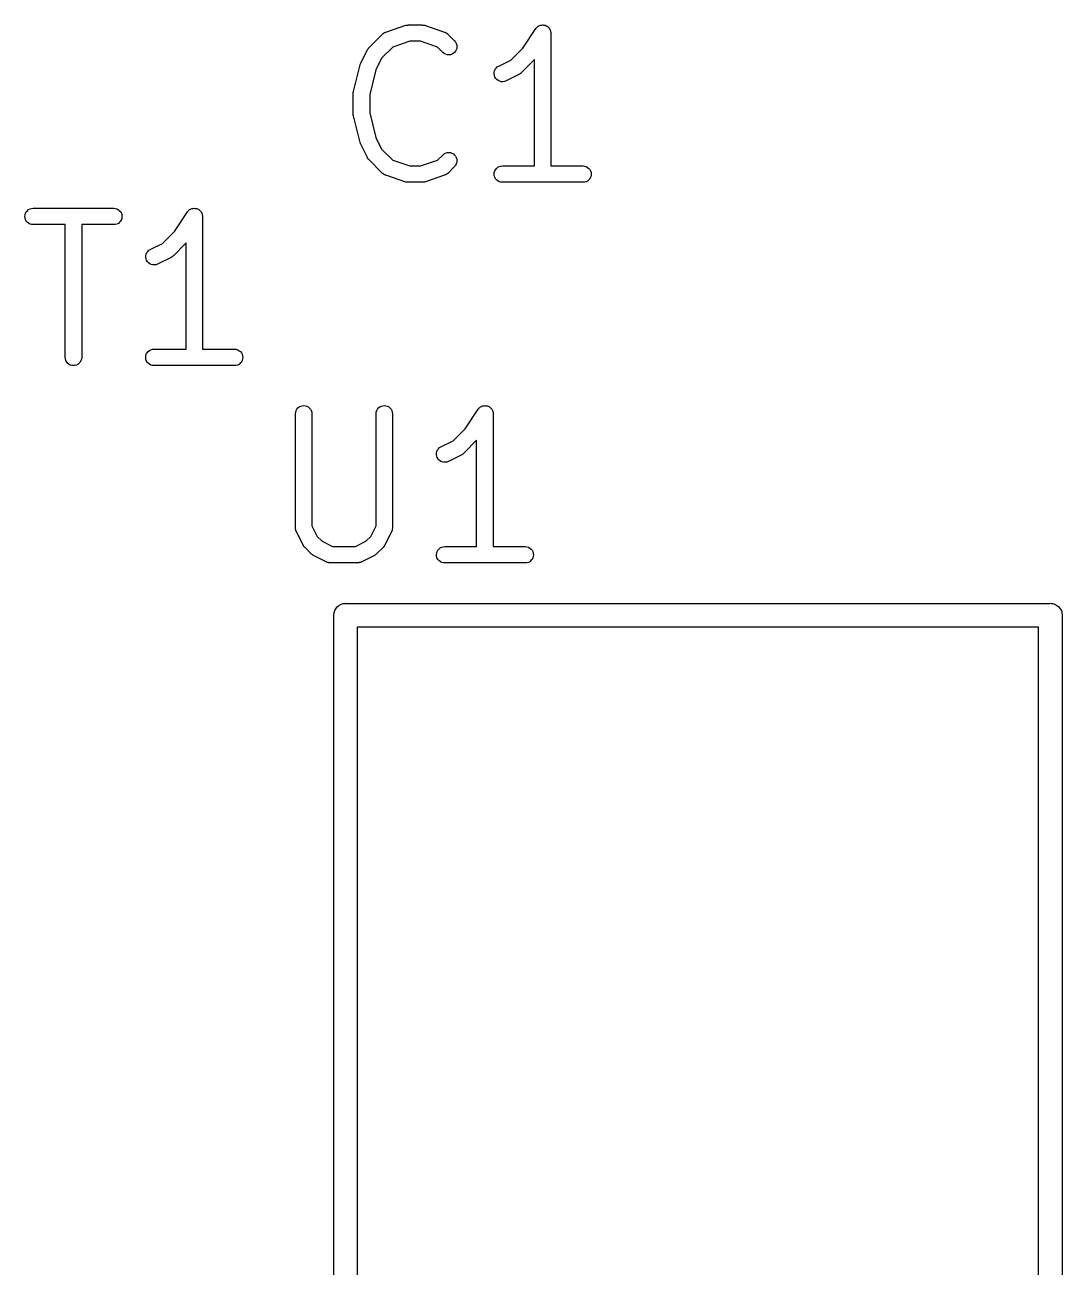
# Model space of a CAD drawing. Extents: x 122.2 to 176.2, y -122.3 to -87.7.
# Drawn here: x 159.21 to 163.62, y -109.7 to -104.42 of the extents above; entities that cross this region are included whole.
import ezdxf

# ---------------------------------------------------------------- set-up
doc = ezdxf.new("R2010")
doc.units = 0
doc.layers.add('BLACK', color=7, linetype='CONTINUOUS')

msp = doc.modelspace()

# ---------------------------------------------------------------- linework, layer by layer
at = {"layer": 'BLACK', "linetype": 'CONTINUOUS'}
for p, q in [((160.742, -104.447), (160.828, -104.418)), ((160.828, -104.418), (160.828, -104.418)), ((160.828, -104.418), (160.83, -104.418)), ((160.83, -104.418), (160.832, -104.417)), ((160.832, -104.417), (160.833, -104.417)), ((160.833, -104.417), (160.835, -104.417)), ((160.835, -104.417), (160.837, -104.417)), ((160.837, -104.417), (160.839, -104.416)), ((160.839, -104.416), (160.896, -104.416)), ((160.896, -104.416), (160.898, -104.417)), ((160.896, -104.416), (160.896, -104.416)), ((160.898, -104.417), (160.9, -104.417)), ((160.9, -104.417), (160.902, -104.417)), ((160.902, -104.417), (160.903, -104.417)), ((160.903, -104.417), (160.905, -104.418)), ((160.905, -104.418), (160.907, -104.418)), ((160.907, -104.418), (160.992, -104.447)), ((161.383, -104.429), (161.386, -104.426)), ((161.386, -104.426), (161.388, -104.424)), ((161.386, -104.426), (161.386, -104.426)), ((161.386, -104.426), (161.386, -104.426)), ((161.388, -104.424), (161.391, -104.422)), ((161.391, -104.422), (161.394, -104.42)), ((161.391, -104.422), (161.391, -104.422)), ((161.391, -104.422), (161.391, -104.422)), ((161.394, -104.42), (161.397, -104.419)), ((161.397, -104.419), (161.401, -104.418)), ((161.397, -104.419), (161.397, -104.419)), ((161.397, -104.419), (161.397, -104.419)), ((161.401, -104.418), (161.403, -104.417)), ((161.403, -104.417), (161.403, -104.417)), ((161.403, -104.417), (161.403, -104.417)), ((161.403, -104.417), (161.407, -104.417)), ((161.407, -104.417), (161.41, -104.416)), ((161.41, -104.416), (161.41, -104.416)), ((161.41, -104.416), (161.41, -104.416)), ((161.41, -104.416), (161.414, -104.417)), ((161.414, -104.417), (161.417, -104.417)), ((161.417, -104.417), (161.417, -104.417)), ((161.417, -104.417), (161.417, -104.417)), ((161.417, -104.417), (161.421, -104.418)), ((161.421, -104.418), (161.424, -104.419)), ((161.424, -104.419), (161.424, -104.419)), ((161.424, -104.419), (161.424, -104.419)), ((161.424, -104.419), (161.427, -104.421)), ((161.427, -104.421), (161.43, -104.422)), ((161.43, -104.422), (161.43, -104.422)), ((161.43, -104.422), (161.43, -104.422)), ((161.43, -104.422), (161.432, -104.425)), ((161.432, -104.425), (161.435, -104.427)), ((161.435, -104.427), (161.435, -104.427)), ((161.435, -104.427), (161.435, -104.427)), ((161.435, -104.427), (161.437, -104.429)), ((160.671, -104.512), (160.728, -104.455)), ((160.728, -104.455), (160.729, -104.454)), ((160.728, -104.455), (160.728, -104.455)), ((160.729, -104.454), (160.73, -104.454)), ((160.73, -104.454), (160.732, -104.452)), ((160.732, -104.452), (160.734, -104.451)), ((160.734, -104.451), (160.735, -104.45)), ((160.735, -104.45), (160.736, -104.45)), ((160.736, -104.45), (160.738, -104.449)), ((160.738, -104.449), (160.74, -104.448)), ((160.74, -104.448), (160.741, -104.447)), ((160.741, -104.447), (160.742, -104.447)), ((160.992, -104.447), (160.993, -104.447)), ((160.993, -104.447), (160.994, -104.447)), ((160.994, -104.447), (160.995, -104.448)), ((160.995, -104.448), (160.997, -104.449)), ((160.997, -104.449), (160.999, -104.45)), ((160.999, -104.45), (161, -104.45)), ((161, -104.45), (161.001, -104.451)), ((161.001, -104.451), (161.003, -104.452)), ((161.003, -104.452), (161.005, -104.454)), ((161.005, -104.454), (161.005, -104.455)), ((161.005, -104.455), (161.006, -104.455)), ((161.006, -104.455), (161.035, -104.484)), ((161.326, -104.515), (161.381, -104.432)), ((161.381, -104.432), (161.383, -104.429)), ((161.381, -104.432), (161.381, -104.432)), ((161.437, -104.429), (161.439, -104.432)), ((161.439, -104.432), (161.439, -104.432)), ((161.439, -104.432), (161.439, -104.432)), ((161.439, -104.432), (161.441, -104.435)), ((161.441, -104.435), (161.442, -104.438)), ((161.442, -104.438), (161.442, -104.438)), ((161.442, -104.438), (161.442, -104.438)), ((161.442, -104.438), (161.443, -104.442)), ((161.443, -104.442), (161.444, -104.445)), ((161.444, -104.445), (161.444, -104.445)), ((161.444, -104.445), (161.444, -104.445)), ((161.444, -104.445), (161.445, -104.448)), ((161.445, -104.448), (161.445, -104.451)), ((161.445, -104.451), (161.445, -105.016)), ((160.636, -104.579), (160.664, -104.521)), ((160.664, -104.521), (160.665, -104.521)), ((160.665, -104.521), (160.666, -104.519)), ((160.666, -104.519), (160.667, -104.518)), ((160.667, -104.518), (160.668, -104.517)), ((160.668, -104.515), (160.67, -104.514)), ((160.668, -104.517), (160.668, -104.515)), ((160.67, -104.514), (160.671, -104.512)), ((160.772, -104.511), (160.724, -104.558)), ((160.844, -104.486), (160.772, -104.511)), ((160.89, -104.486), (160.844, -104.486)), ((160.963, -104.511), (160.89, -104.486)), ((160.985, -104.533), (160.963, -104.511)), ((160.991, -104.538), (160.985, -104.533)), ((161.035, -104.533), (161.029, -104.538)), ((161.035, -104.484), (161.035, -104.484)), ((161.035, -104.484), (161.039, -104.49)), ((161.039, -104.528), (161.035, -104.533)), ((161.039, -104.49), (161.042, -104.496)), ((161.042, -104.522), (161.039, -104.528)), ((161.042, -104.496), (161.044, -104.502)), ((161.044, -104.516), (161.042, -104.522)), ((161.044, -104.502), (161.045, -104.509)), ((161.045, -104.509), (161.044, -104.516)), ((161.275, -104.566), (161.326, -104.515)), ((160.605, -104.7), (160.633, -104.586)), ((160.633, -104.585), (160.635, -104.582)), ((160.633, -104.586), (160.633, -104.585)), ((160.633, -104.585), (160.633, -104.585)), ((160.633, -104.585), (160.633, -104.585)), ((160.635, -104.582), (160.636, -104.579)), ((160.636, -104.579), (160.636, -104.579)), ((160.636, -104.579), (160.636, -104.579)), ((160.724, -104.558), (160.7, -104.607)), ((160.997, -104.541), (160.991, -104.538)), ((161.003, -104.543), (160.997, -104.541)), ((161.01, -104.544), (161.003, -104.543)), ((161.017, -104.543), (161.01, -104.544)), ((161.023, -104.541), (161.017, -104.543)), ((161.029, -104.538), (161.023, -104.541)), ((161.223, -104.592), (161.275, -104.566)), ((161.375, -104.564), (161.32, -104.619)), ((161.375, -105.016), (161.375, -104.564)), ((160.7, -104.607), (160.674, -104.713)), ((161.204, -104.618), (161.205, -104.612)), ((161.204, -104.625), (161.204, -104.618)), ((161.205, -104.632), (161.204, -104.625)), ((161.205, -104.612), (161.208, -104.605)), ((161.207, -104.638), (161.205, -104.632)), ((161.211, -104.644), (161.207, -104.638)), ((161.208, -104.605), (161.212, -104.6)), ((161.212, -104.6), (161.217, -104.595)), ((161.217, -104.595), (161.223, -104.592)), ((161.311, -104.626), (161.254, -104.654)), ((161.313, -104.625), (161.311, -104.626)), ((161.315, -104.624), (161.313, -104.625)), ((161.316, -104.623), (161.315, -104.624)), ((161.317, -104.622), (161.316, -104.623)), ((161.319, -104.621), (161.317, -104.622)), ((161.32, -104.619), (161.319, -104.621)), ((161.32, -104.619), (161.32, -104.619)), ((161.215, -104.649), (161.211, -104.644)), ((161.221, -104.653), (161.215, -104.649)), ((161.227, -104.656), (161.221, -104.653)), ((161.234, -104.658), (161.227, -104.656)), ((161.241, -104.658), (161.234, -104.658)), ((161.247, -104.657), (161.241, -104.658)), ((161.254, -104.654), (161.247, -104.657)), ((161.254, -104.654), (161.254, -104.654)), ((160.604, -104.704), (160.604, -104.701)), ((160.604, -104.701), (160.605, -104.701)), ((160.604, -104.707), (160.604, -104.704)), ((160.604, -104.708), (160.604, -104.707)), ((160.604, -104.707), (160.604, -104.707)), ((160.604, -104.709), (160.604, -104.708)), ((160.604, -104.794), (160.604, -104.709)), ((160.605, -104.701), (160.605, -104.7)), ((160.674, -104.713), (160.674, -104.79)), ((160.604, -104.795), (160.604, -104.794)), ((160.604, -104.796), (160.604, -104.795)), ((160.604, -104.798), (160.604, -104.796)), ((160.604, -104.801), (160.604, -104.798)), ((160.674, -104.79), (160.7, -104.896)), ((160.604, -104.802), (160.604, -104.801)), ((160.605, -104.802), (160.604, -104.802)), ((160.605, -104.803), (160.605, -104.802)), ((160.633, -104.917), (160.605, -104.803)), ((160.7, -104.896), (160.724, -104.945)), ((160.634, -104.92), (160.633, -104.917)), ((160.633, -104.917), (160.633, -104.917)), ((160.633, -104.917), (160.633, -104.917)), ((160.635, -104.923), (160.634, -104.92)), ((160.636, -104.924), (160.635, -104.923)), ((160.664, -104.981), (160.636, -104.924)), ((160.636, -104.924), (160.636, -104.924)), ((160.636, -104.924), (160.636, -104.924)), ((160.724, -104.945), (160.772, -104.992)), ((160.665, -104.983), (160.664, -104.981)), ((160.666, -104.985), (160.665, -104.983)), ((160.667, -104.986), (160.666, -104.985)), ((160.668, -104.987), (160.667, -104.986)), ((160.669, -104.989), (160.668, -104.987)), ((160.671, -104.99), (160.669, -104.989)), ((160.728, -105.048), (160.671, -104.99)), ((160.671, -104.99), (160.671, -104.99)), ((160.772, -104.992), (160.844, -105.016)), ((160.89, -105.016), (160.963, -104.992)), ((160.963, -104.992), (160.985, -104.97)), ((160.985, -104.97), (160.986, -104.969)), ((160.986, -104.969), (160.991, -104.965)), ((160.991, -104.965), (160.997, -104.962)), ((160.997, -104.962), (161.004, -104.96)), ((161.004, -104.96), (161.01, -104.959)), ((161.01, -104.959), (161.017, -104.96)), ((161.017, -104.96), (161.024, -104.962)), ((161.024, -104.962), (161.03, -104.965)), ((161.03, -104.965), (161.035, -104.97)), ((161.035, -104.97), (161.039, -104.975)), ((161.039, -104.975), (161.042, -104.981)), ((161.042, -105.008), (161.039, -105.014)), ((161.042, -104.981), (161.044, -104.988)), ((161.044, -105.001), (161.042, -105.008)), ((161.044, -104.988), (161.045, -104.994)), ((161.045, -104.994), (161.044, -105.001)), ((160.729, -105.048), (160.728, -105.048)), ((160.73, -105.049), (160.729, -105.048)), ((160.732, -105.05), (160.73, -105.049)), ((160.733, -105.052), (160.732, -105.05)), ((160.734, -105.052), (160.733, -105.052)), ((160.735, -105.053), (160.734, -105.052)), ((160.737, -105.054), (160.735, -105.053)), ((160.739, -105.055), (160.737, -105.054)), ((160.74, -105.055), (160.739, -105.055)), ((160.741, -105.056), (160.74, -105.055)), ((160.742, -105.056), (160.741, -105.056)), ((160.828, -105.085), (160.742, -105.056)), ((160.844, -105.016), (160.89, -105.016)), ((160.992, -105.056), (160.907, -105.085)), ((160.993, -105.056), (160.992, -105.056)), ((160.994, -105.055), (160.993, -105.056)), ((160.997, -105.054), (160.994, -105.055)), ((160.999, -105.053), (160.997, -105.054)), ((161, -105.053), (160.999, -105.053)), ((161.002, -105.051), (161, -105.052)), ((161, -105.052), (161, -105.053)), ((161.004, -105.049), (161.002, -105.051)), ((161.005, -105.049), (161.004, -105.049)), ((161.006, -105.048), (161.005, -105.049)), ((161.035, -105.019), (161.006, -105.048)), ((161.006, -105.048), (161.006, -105.048)), ((161.039, -105.014), (161.035, -105.019)), ((161.204, -105.044), (161.206, -105.038)), ((161.204, -105.051), (161.204, -105.044)), ((161.204, -105.058), (161.204, -105.051)), ((161.206, -105.065), (161.204, -105.058)), ((161.206, -105.038), (161.21, -105.032)), ((161.21, -105.032), (161.214, -105.027)), ((161.214, -105.027), (161.219, -105.022)), ((161.219, -105.022), (161.225, -105.019)), ((161.225, -105.019), (161.232, -105.017)), ((161.232, -105.017), (161.239, -105.016)), ((161.239, -105.016), (161.375, -105.016)), ((161.445, -105.016), (161.581, -105.016)), ((161.581, -105.016), (161.582, -105.016)), ((161.582, -105.016), (161.589, -105.017)), ((161.589, -105.017), (161.595, -105.019)), ((161.595, -105.019), (161.601, -105.023)), ((161.601, -105.023), (161.606, -105.027)), ((161.606, -105.027), (161.611, -105.032)), ((161.611, -105.032), (161.614, -105.038)), ((161.614, -105.038), (161.616, -105.045)), ((161.616, -105.058), (161.614, -105.065)), ((161.616, -105.045), (161.616, -105.052)), ((161.616, -105.052), (161.616, -105.058)), ((160.829, -105.085), (160.828, -105.085)), ((160.831, -105.086), (160.829, -105.085)), ((160.833, -105.086), (160.831, -105.086)), ((160.834, -105.086), (160.833, -105.086)), ((160.836, -105.086), (160.834, -105.086)), ((160.838, -105.086), (160.836, -105.086)), ((160.839, -105.086), (160.838, -105.086)), ((160.896, -105.086), (160.839, -105.086)), ((160.898, -105.086), (160.896, -105.086)), ((160.9, -105.086), (160.898, -105.086)), ((160.901, -105.086), (160.9, -105.086)), ((160.903, -105.086), (160.901, -105.086)), ((160.904, -105.085), (160.903, -105.086)), ((160.906, -105.085), (160.904, -105.085)), ((160.907, -105.085), (160.906, -105.085)), ((161.209, -105.071), (161.206, -105.065)), ((161.214, -105.076), (161.209, -105.071)), ((161.219, -105.08), (161.214, -105.076)), ((161.225, -105.084), (161.219, -105.08)), ((161.231, -105.086), (161.225, -105.084)), ((161.238, -105.086), (161.231, -105.086)), ((161.239, -105.086), (161.238, -105.086)), ((161.581, -105.086), (161.239, -105.086)), ((161.588, -105.086), (161.581, -105.086)), ((161.595, -105.084), (161.588, -105.086)), ((161.601, -105.081), (161.595, -105.084)), ((161.606, -105.076), (161.601, -105.081)), ((161.61, -105.071), (161.606, -105.076)), ((161.614, -105.065), (161.61, -105.071)), ((159.207, -105.224), (159.209, -105.218)), ((159.209, -105.218), (159.212, -105.212)), ((159.212, -105.212), (159.217, -105.207)), ((159.217, -105.207), (159.222, -105.202)), ((159.222, -105.202), (159.228, -105.199)), ((159.228, -105.199), (159.235, -105.197)), ((159.235, -105.197), (159.241, -105.196)), ((159.241, -105.196), (159.584, -105.196)), ((159.584, -105.196), (159.585, -105.196)), ((159.585, -105.196), (159.592, -105.197)), ((159.592, -105.197), (159.598, -105.199)), ((159.598, -105.199), (159.604, -105.203)), ((159.604, -105.203), (159.609, -105.207)), ((159.609, -105.207), (159.614, -105.212)), ((159.614, -105.212), (159.617, -105.218)), ((159.617, -105.218), (159.619, -105.225)), ((159.843, -105.295), (159.898, -105.212)), ((159.898, -105.212), (159.901, -105.209)), ((159.898, -105.212), (159.898, -105.212)), ((159.901, -105.209), (159.903, -105.206)), ((159.903, -105.206), (159.905, -105.204)), ((159.903, -105.206), (159.903, -105.206)), ((159.903, -105.206), (159.903, -105.206)), ((159.905, -105.204), (159.908, -105.202)), ((159.908, -105.202), (159.911, -105.2)), ((159.908, -105.202), (159.908, -105.202)), ((159.908, -105.202), (159.908, -105.202)), ((159.911, -105.2), (159.914, -105.199)), ((159.914, -105.199), (159.918, -105.198)), ((159.914, -105.199), (159.914, -105.199)), ((159.914, -105.199), (159.914, -105.199)), ((159.918, -105.198), (159.921, -105.197)), ((159.921, -105.197), (159.921, -105.197)), ((159.921, -105.197), (159.921, -105.197)), ((159.921, -105.197), (159.924, -105.197)), ((159.924, -105.197), (159.927, -105.196)), ((159.927, -105.196), (159.927, -105.196)), ((159.927, -105.196), (159.927, -105.196)), ((159.927, -105.196), (159.931, -105.197)), ((159.931, -105.197), (159.934, -105.197)), ((159.934, -105.197), (159.934, -105.197)), ((159.934, -105.197), (159.934, -105.197)), ((159.934, -105.197), (159.938, -105.198)), ((159.938, -105.198), (159.941, -105.199)), ((159.941, -105.199), (159.941, -105.199)), ((159.941, -105.199), (159.941, -105.199)), ((159.941, -105.199), (159.944, -105.201)), ((159.944, -105.201), (159.947, -105.202)), ((159.947, -105.202), (159.947, -105.202)), ((159.947, -105.202), (159.947, -105.202)), ((159.947, -105.202), (159.949, -105.205)), ((159.949, -105.205), (159.952, -105.207)), ((159.952, -105.207), (159.952, -105.207)), ((159.952, -105.207), (159.952, -105.207)), ((159.952, -105.207), (159.954, -105.209)), ((159.954, -105.209), (159.956, -105.212)), ((159.956, -105.212), (159.956, -105.212)), ((159.956, -105.212), (159.956, -105.212)), ((159.956, -105.212), (159.958, -105.215)), ((159.958, -105.215), (159.96, -105.218)), ((159.96, -105.218), (159.96, -105.218)), ((159.96, -105.218), (159.96, -105.218)), ((159.96, -105.218), (159.961, -105.222)), ((159.206, -105.231), (159.207, -105.224)), ((159.207, -105.238), (159.206, -105.231)), ((159.209, -105.245), (159.207, -105.238)), ((159.212, -105.251), (159.209, -105.245)), ((159.216, -105.256), (159.212, -105.251)), ((159.222, -105.26), (159.216, -105.256)), ((159.228, -105.264), (159.222, -105.26)), ((159.234, -105.266), (159.228, -105.264)), ((159.241, -105.266), (159.234, -105.266)), ((159.378, -105.266), (159.241, -105.266)), ((159.241, -105.266), (159.241, -105.266)), ((159.378, -105.831), (159.378, -105.266)), ((159.584, -105.266), (159.448, -105.266)), ((159.448, -105.266), (159.448, -105.831)), ((159.591, -105.266), (159.584, -105.266)), ((159.598, -105.264), (159.591, -105.266)), ((159.604, -105.261), (159.598, -105.264)), ((159.609, -105.256), (159.604, -105.261)), ((159.613, -105.251), (159.609, -105.256)), ((159.617, -105.245), (159.613, -105.251)), ((159.619, -105.238), (159.617, -105.245)), ((159.619, -105.225), (159.619, -105.232)), ((159.619, -105.232), (159.619, -105.238)), ((159.961, -105.222), (159.961, -105.225)), ((159.961, -105.225), (159.961, -105.225)), ((159.961, -105.225), (159.961, -105.225)), ((159.961, -105.225), (159.962, -105.228)), ((159.962, -105.228), (159.962, -105.231)), ((159.962, -105.231), (159.962, -105.796)), ((159.792, -105.346), (159.843, -105.295)), ((159.729, -105.38), (159.734, -105.375)), ((159.734, -105.375), (159.74, -105.372)), ((159.74, -105.372), (159.792, -105.346)), ((159.892, -105.344), (159.838, -105.399)), ((159.892, -105.796), (159.892, -105.344)), ((159.721, -105.398), (159.723, -105.392)), ((159.721, -105.405), (159.721, -105.398)), ((159.722, -105.412), (159.721, -105.405)), ((159.724, -105.418), (159.722, -105.412)), ((159.723, -105.392), (159.725, -105.385)), ((159.728, -105.424), (159.724, -105.418)), ((159.725, -105.385), (159.729, -105.38)), ((159.733, -105.429), (159.728, -105.424)), ((159.738, -105.433), (159.733, -105.429)), ((159.829, -105.406), (159.771, -105.434)), ((159.83, -105.405), (159.829, -105.406)), ((159.832, -105.404), (159.83, -105.405)), ((159.833, -105.403), (159.832, -105.404)), ((159.834, -105.402), (159.833, -105.403)), ((159.836, -105.401), (159.834, -105.402)), ((159.837, -105.399), (159.836, -105.401)), ((159.838, -105.399), (159.837, -105.399)), ((159.744, -105.436), (159.738, -105.433)), ((159.751, -105.438), (159.744, -105.436)), ((159.758, -105.438), (159.751, -105.438)), ((159.765, -105.437), (159.758, -105.438)), ((159.771, -105.434), (159.765, -105.437)), ((159.771, -105.434), (159.771, -105.434)), ((159.731, -105.807), (159.736, -105.802)), ((159.736, -105.802), (159.742, -105.799)), ((159.742, -105.799), (159.749, -105.797)), ((159.749, -105.797), (159.756, -105.796)), ((159.756, -105.796), (159.892, -105.796)), ((159.962, -105.796), (160.099, -105.796)), ((160.099, -105.796), (160.099, -105.796)), ((160.099, -105.796), (160.106, -105.797)), ((160.106, -105.797), (160.112, -105.799)), ((160.112, -105.799), (160.118, -105.803)), ((159.379, -105.838), (159.378, -105.831)), ((159.38, -105.845), (159.379, -105.838)), ((159.384, -105.851), (159.38, -105.845)), ((159.388, -105.856), (159.384, -105.851)), ((159.442, -105.851), (159.437, -105.856)), ((159.445, -105.845), (159.442, -105.851)), ((159.447, -105.839), (159.445, -105.845)), ((159.448, -105.832), (159.447, -105.839)), ((159.448, -105.831), (159.448, -105.832)), ((159.721, -105.824), (159.723, -105.818)), ((159.721, -105.831), (159.721, -105.824)), ((159.721, -105.838), (159.721, -105.831)), ((159.723, -105.845), (159.721, -105.838)), ((159.723, -105.818), (159.727, -105.812)), ((159.726, -105.851), (159.723, -105.845)), ((159.731, -105.856), (159.726, -105.851)), ((159.727, -105.812), (159.731, -105.807)), ((160.118, -105.803), (160.124, -105.807)), ((160.128, -105.851), (160.123, -105.856)), ((160.124, -105.807), (160.128, -105.812)), ((160.128, -105.812), (160.131, -105.818)), ((160.131, -105.845), (160.128, -105.851)), ((160.131, -105.818), (160.133, -105.825)), ((160.133, -105.838), (160.131, -105.845)), ((160.133, -105.825), (160.134, -105.832)), ((160.134, -105.832), (160.133, -105.838)), ((159.393, -105.86), (159.388, -105.856)), ((159.399, -105.864), (159.393, -105.86)), ((159.406, -105.866), (159.399, -105.864)), ((159.413, -105.866), (159.406, -105.866)), ((159.419, -105.866), (159.413, -105.866)), ((159.426, -105.864), (159.419, -105.866)), ((159.432, -105.861), (159.426, -105.864)), ((159.437, -105.856), (159.432, -105.861)), ((159.736, -105.86), (159.731, -105.856)), ((159.742, -105.864), (159.736, -105.86)), ((159.748, -105.866), (159.742, -105.864)), ((159.755, -105.866), (159.748, -105.866)), ((159.756, -105.866), (159.755, -105.866)), ((160.099, -105.866), (159.756, -105.866)), ((160.105, -105.866), (160.099, -105.866)), ((160.112, -105.864), (160.105, -105.866)), ((160.118, -105.861), (160.112, -105.864)), ((160.123, -105.856), (160.118, -105.861)), ((160.358, -106.071), (160.359, -106.064)), ((160.359, -106.064), (160.361, -106.058)), ((160.361, -106.058), (160.364, -106.052)), ((160.364, -106.052), (160.368, -106.046)), ((160.368, -106.046), (160.374, -106.042)), ((160.374, -106.042), (160.38, -106.039)), ((160.38, -106.039), (160.386, -106.037)), ((160.386, -106.037), (160.393, -106.036)), ((160.393, -106.036), (160.4, -106.037)), ((160.4, -106.037), (160.406, -106.039)), ((160.406, -106.039), (160.412, -106.042)), ((160.412, -106.042), (160.418, -106.047)), ((160.418, -106.047), (160.422, -106.052)), ((160.422, -106.052), (160.425, -106.058)), ((160.425, -106.058), (160.427, -106.065)), ((160.427, -106.065), (160.428, -106.071)), ((160.701, -106.064), (160.704, -106.058)), ((160.701, -106.071), (160.701, -106.064)), ((160.704, -106.058), (160.707, -106.052)), ((160.707, -106.052), (160.711, -106.046)), ((160.711, -106.046), (160.717, -106.042)), ((160.717, -106.042), (160.723, -106.039)), ((160.723, -106.039), (160.729, -106.037)), ((160.729, -106.037), (160.736, -106.036)), ((160.736, -106.036), (160.743, -106.037)), ((160.743, -106.037), (160.749, -106.039)), ((160.749, -106.039), (160.755, -106.042)), ((160.755, -106.042), (160.761, -106.047)), ((160.761, -106.047), (160.765, -106.052)), ((160.765, -106.052), (160.768, -106.058)), ((160.768, -106.058), (160.77, -106.065)), ((160.77, -106.065), (160.771, -106.071)), ((161.08, -106.135), (161.135, -106.052)), ((161.135, -106.052), (161.138, -106.049)), ((161.135, -106.052), (161.135, -106.052)), ((161.138, -106.049), (161.14, -106.046)), ((161.14, -106.046), (161.142, -106.044)), ((161.14, -106.046), (161.14, -106.046)), ((161.14, -106.046), (161.14, -106.046)), ((161.142, -106.044), (161.145, -106.042)), ((161.145, -106.042), (161.149, -106.04)), ((161.145, -106.042), (161.145, -106.042)), ((161.145, -106.042), (161.145, -106.042)), ((161.149, -106.04), (161.151, -106.039)), ((161.151, -106.039), (161.155, -106.038)), ((161.151, -106.039), (161.151, -106.039)), ((161.151, -106.039), (161.151, -106.039)), ((161.155, -106.038), (161.158, -106.037)), ((161.158, -106.037), (161.158, -106.037)), ((161.158, -106.037), (161.158, -106.037)), ((161.158, -106.037), (161.161, -106.037)), ((161.161, -106.037), (161.165, -106.036)), ((161.165, -106.036), (161.165, -106.036)), ((161.165, -106.036), (161.165, -106.036)), ((161.165, -106.036), (161.168, -106.037)), ((161.168, -106.037), (161.171, -106.037)), ((161.171, -106.037), (161.171, -106.037)), ((161.171, -106.037), (161.171, -106.037)), ((161.171, -106.037), (161.175, -106.038)), ((161.175, -106.038), (161.178, -106.039)), ((161.178, -106.039), (161.178, -106.039)), ((161.178, -106.039), (161.178, -106.039)), ((161.178, -106.039), (161.181, -106.041)), ((161.181, -106.041), (161.184, -106.042)), ((161.184, -106.042), (161.184, -106.042)), ((161.184, -106.042), (161.184, -106.042)), ((161.184, -106.042), (161.187, -106.045)), ((161.187, -106.045), (161.189, -106.047)), ((161.189, -106.047), (161.189, -106.047)), ((161.189, -106.047), (161.189, -106.047)), ((161.189, -106.047), (161.191, -106.049)), ((161.191, -106.049), (161.193, -106.052)), ((161.193, -106.052), (161.193, -106.052)), ((161.193, -106.052), (161.193, -106.052)), ((161.193, -106.052), (161.195, -106.055)), ((161.195, -106.055), (161.197, -106.058)), ((161.197, -106.058), (161.197, -106.058)), ((161.197, -106.058), (161.197, -106.058)), ((161.197, -106.058), (161.198, -106.062)), ((161.198, -106.062), (161.199, -106.065)), ((161.199, -106.065), (161.199, -106.065)), ((161.199, -106.065), (161.199, -106.065)), ((161.199, -106.065), (161.199, -106.068)), ((160.358, -106.557), (160.358, -106.071)), ((160.358, -106.071), (160.358, -106.071)), ((160.428, -106.071), (160.428, -106.549)), ((160.701, -106.549), (160.701, -106.071)), ((160.701, -106.071), (160.701, -106.071)), ((160.771, -106.071), (160.771, -106.557)), ((161.199, -106.068), (161.199, -106.071)), ((161.199, -106.071), (161.199, -106.636)), ((161.029, -106.186), (161.08, -106.135)), ((160.96, -106.232), (160.962, -106.225)), ((160.962, -106.225), (160.966, -106.22)), ((160.966, -106.22), (160.971, -106.215)), ((160.971, -106.215), (160.977, -106.212)), ((160.977, -106.212), (161.029, -106.186)), ((161.129, -106.184), (161.075, -106.239)), ((161.129, -106.636), (161.129, -106.184)), ((160.958, -106.238), (160.96, -106.232)), ((160.958, -106.245), (160.958, -106.238)), ((160.959, -106.252), (160.958, -106.245)), ((160.961, -106.258), (160.959, -106.252)), ((160.965, -106.264), (160.961, -106.258)), ((160.97, -106.269), (160.965, -106.264)), ((160.975, -106.273), (160.97, -106.269)), ((160.981, -106.276), (160.975, -106.273)), ((160.988, -106.278), (160.981, -106.276)), ((160.995, -106.278), (160.988, -106.278)), ((161.002, -106.277), (160.995, -106.278)), ((161.008, -106.274), (161.002, -106.277)), ((161.009, -106.274), (161.008, -106.274)), ((161.066, -106.246), (161.009, -106.274)), ((161.067, -106.245), (161.066, -106.246)), ((161.069, -106.244), (161.067, -106.245)), ((161.07, -106.243), (161.069, -106.244)), ((161.071, -106.242), (161.07, -106.243)), ((161.073, -106.241), (161.071, -106.242)), ((161.074, -106.239), (161.073, -106.241)), ((161.075, -106.239), (161.074, -106.239)), ((160.358, -106.558), (160.358, -106.557)), ((160.358, -106.559), (160.358, -106.558)), ((160.358, -106.562), (160.358, -106.559)), ((160.359, -106.564), (160.358, -106.562)), ((160.359, -106.565), (160.359, -106.564)), ((160.359, -106.566), (160.359, -106.565)), ((160.36, -106.568), (160.359, -106.566)), ((160.36, -106.57), (160.36, -106.568)), ((160.361, -106.571), (160.36, -106.57)), ((160.361, -106.572), (160.361, -106.571)), ((160.362, -106.573), (160.361, -106.572)), ((160.39, -106.63), (160.362, -106.573)), ((160.428, -106.549), (160.45, -106.594)), ((160.45, -106.594), (160.471, -106.614)), ((160.658, -106.614), (160.678, -106.594)), ((160.678, -106.594), (160.701, -106.549)), ((160.767, -106.573), (160.738, -106.63)), ((160.768, -106.571), (160.767, -106.572)), ((160.767, -106.572), (160.767, -106.573)), ((160.769, -106.569), (160.768, -106.571)), ((160.77, -106.565), (160.769, -106.566)), ((160.769, -106.566), (160.769, -106.569)), ((160.771, -106.56), (160.77, -106.562)), ((160.77, -106.562), (160.77, -106.564)), ((160.77, -106.564), (160.77, -106.565)), ((160.771, -106.557), (160.771, -106.558)), ((160.771, -106.558), (160.771, -106.559)), ((160.771, -106.559), (160.771, -106.56)), ((160.391, -106.632), (160.39, -106.63)), ((160.392, -106.633), (160.391, -106.632)), ((160.393, -106.634), (160.392, -106.633)), ((160.394, -106.636), (160.393, -106.634)), ((160.395, -106.637), (160.394, -106.636)), ((160.396, -106.639), (160.395, -106.637)), ((160.397, -106.639), (160.396, -106.639)), ((160.425, -106.668), (160.397, -106.639)), ((160.471, -106.614), (160.515, -106.636)), ((160.515, -106.636), (160.613, -106.636)), ((160.613, -106.636), (160.658, -106.614)), ((160.732, -106.639), (160.703, -106.668)), ((160.733, -106.638), (160.732, -106.639)), ((160.735, -106.636), (160.733, -106.638)), ((160.736, -106.634), (160.735, -106.635)), ((160.735, -106.635), (160.735, -106.636)), ((160.737, -106.632), (160.736, -106.634)), ((160.738, -106.63), (160.737, -106.632)), ((160.738, -106.63), (160.738, -106.63)), ((160.964, -106.652), (160.968, -106.647)), ((160.968, -106.647), (160.973, -106.642)), ((160.973, -106.642), (160.98, -106.639)), ((160.98, -106.639), (160.986, -106.637)), ((160.986, -106.637), (160.993, -106.636)), ((160.993, -106.636), (161.129, -106.636)), ((161.199, -106.636), (161.336, -106.636)), ((161.336, -106.636), (161.336, -106.636)), ((161.336, -106.636), (161.343, -106.637)), ((161.343, -106.637), (161.35, -106.639)), ((161.35, -106.639), (161.355, -106.643)), ((161.355, -106.643), (161.361, -106.647)), ((161.361, -106.647), (161.365, -106.652)), ((160.427, -106.669), (160.425, -106.668)), ((160.428, -106.67), (160.427, -106.669)), ((160.429, -106.671), (160.428, -106.67)), ((160.431, -106.672), (160.429, -106.671)), ((160.432, -106.673), (160.431, -106.672)), ((160.434, -106.674), (160.432, -106.673)), ((160.491, -106.703), (160.434, -106.674)), ((160.434, -106.674), (160.434, -106.674)), ((160.694, -106.674), (160.637, -106.703)), ((160.696, -106.673), (160.694, -106.674)), ((160.698, -106.672), (160.696, -106.673)), ((160.699, -106.671), (160.698, -106.672)), ((160.7, -106.671), (160.699, -106.671)), ((160.701, -106.669), (160.7, -106.671)), ((160.703, -106.668), (160.701, -106.669)), ((160.703, -106.668), (160.703, -106.668)), ((160.958, -106.671), (160.959, -106.664)), ((160.958, -106.678), (160.958, -106.671)), ((160.96, -106.685), (160.958, -106.678)), ((160.959, -106.664), (160.961, -106.658)), ((160.964, -106.691), (160.96, -106.685)), ((160.961, -106.658), (160.964, -106.652)), ((160.968, -106.696), (160.964, -106.691)), ((160.973, -106.7), (160.968, -106.696)), ((160.979, -106.704), (160.973, -106.7)), ((161.355, -106.701), (161.349, -106.704)), ((161.36, -106.696), (161.355, -106.701)), ((161.365, -106.691), (161.36, -106.696)), ((161.365, -106.652), (161.368, -106.658)), ((161.368, -106.685), (161.365, -106.691)), ((161.368, -106.658), (161.37, -106.665)), ((161.37, -106.678), (161.368, -106.685)), ((161.37, -106.665), (161.371, -106.672)), ((161.371, -106.672), (161.37, -106.678)), ((160.492, -106.703), (160.491, -106.703)), ((160.493, -106.704), (160.492, -106.703)), ((160.496, -106.704), (160.493, -106.704)), ((160.498, -106.705), (160.496, -106.704)), ((160.499, -106.705), (160.498, -106.705)), ((160.5, -106.706), (160.499, -106.705)), ((160.502, -106.706), (160.5, -106.706)), ((160.505, -106.706), (160.502, -106.706)), ((160.506, -106.706), (160.505, -106.706)), ((160.507, -106.706), (160.506, -106.706)), ((160.621, -106.706), (160.507, -106.706)), ((160.507, -106.706), (160.507, -106.706)), ((160.622, -106.706), (160.621, -106.706)), ((160.623, -106.706), (160.622, -106.706)), ((160.626, -106.706), (160.623, -106.706)), ((160.628, -106.706), (160.626, -106.706)), ((160.629, -106.705), (160.628, -106.706)), ((160.63, -106.705), (160.629, -106.705)), ((160.632, -106.704), (160.63, -106.705)), ((160.635, -106.704), (160.632, -106.704)), ((160.636, -106.703), (160.635, -106.704)), ((160.637, -106.703), (160.636, -106.703)), ((160.637, -106.703), (160.637, -106.703)), ((160.986, -106.706), (160.979, -106.704)), ((160.992, -106.706), (160.986, -106.706)), ((160.993, -106.706), (160.992, -106.706)), ((161.336, -106.706), (160.993, -106.706)), ((161.343, -106.706), (161.336, -106.706)), ((161.349, -106.704), (161.343, -106.706)), ((160.522, -106.919), (160.525, -106.909)), ((160.525, -106.909), (160.529, -106.901)), ((160.529, -106.901), (160.536, -106.893)), ((160.536, -106.893), (160.543, -106.887)), ((160.543, -106.887), (160.552, -106.882)), ((160.552, -106.882), (160.561, -106.879)), ((160.561, -106.879), (160.569, -106.879)), ((160.569, -106.879), (160.571, -106.878)), ((160.571, -106.878), (160.574, -106.879)), ((160.574, -106.879), (163.569, -106.879)), ((163.569, -106.879), (163.571, -106.878)), ((163.571, -106.878), (163.574, -106.879)), ((163.574, -106.879), (163.581, -106.879)), ((163.581, -106.879), (163.59, -106.882)), ((163.59, -106.882), (163.599, -106.887)), ((163.599, -106.887), (163.607, -106.893)), ((163.607, -106.893), (163.613, -106.901)), ((163.613, -106.901), (163.618, -106.909)), ((163.618, -106.909), (163.62, -106.919)), ((160.521, -106.929), (160.522, -106.919)), ((160.521, -106.931), (160.521, -106.929)), ((160.521, -109.926), (160.521, -106.931)), ((163.62, -106.919), (163.621, -106.929)), ((163.621, -106.929), (163.621, -106.931)), ((163.621, -106.931), (163.621, -109.926)), ((160.621, -106.979), (160.621, -109.879)), ((163.521, -106.979), (160.621, -106.979)), ((163.521, -109.879), (163.521, -106.979))]:
    msp.add_line(p, q, dxfattribs=at)

doc.saveas('drawing.dxf')
